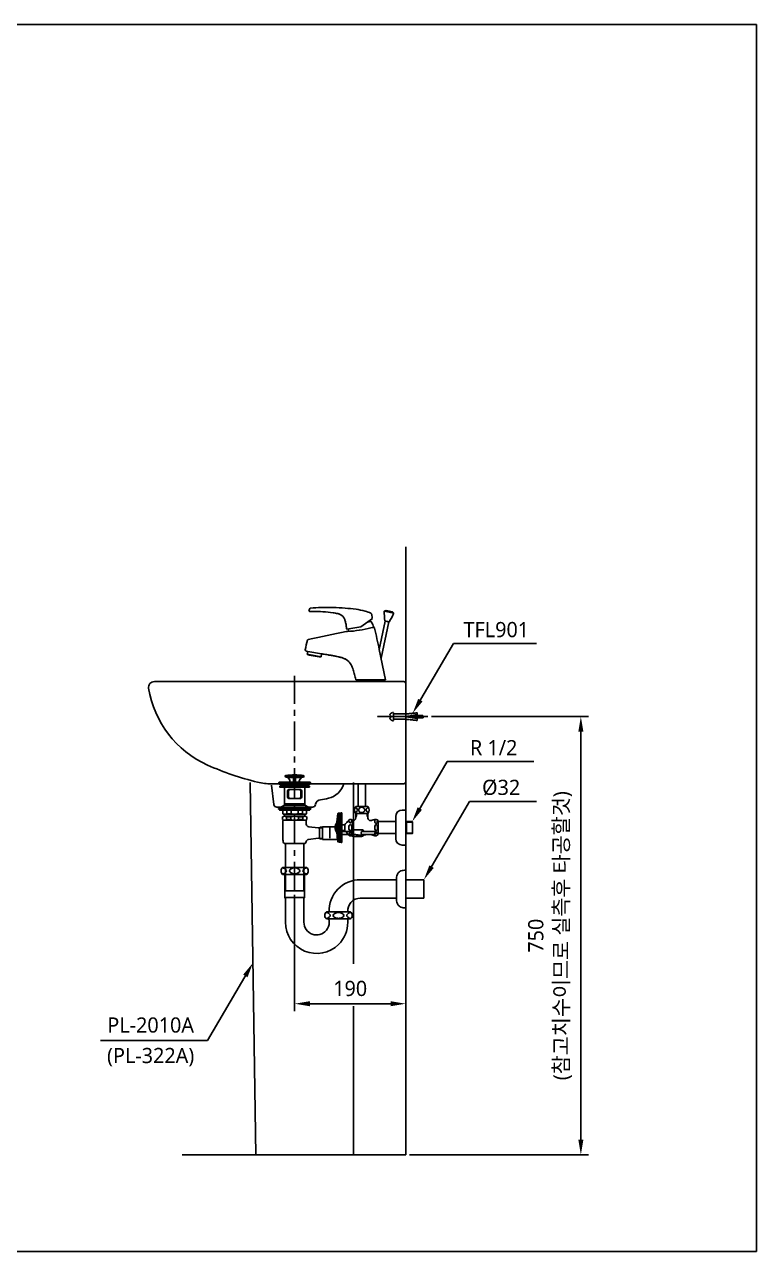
# Model space of a CAD drawing. Extents: x 7158 to 10258, y -4678 to -2578.
# Drawn here: x 9006 to 10258, y -4678 to -2578 of the extents above; entities that cross this region are included whole.
import ezdxf

# ---------------------------------------------------------------- set-up
doc = ezdxf.new("R2010")
doc.units = 0
doc.header["$LTSCALE"] = 20
doc.header["$MEASUREMENT"] = 0
for name, pattern in [('CENTER', [2, 1.25, -0.25, 0.25, -0.25]), ('CENTER2', [1.125, 0.75, -0.125, 0.125, -0.125]), ('HIDDEN2', [0.1875, 0.125, -0.0625])]:
    doc.linetypes.add(name, pattern=pattern)
doc.layers.get('0').update_dxf_attribs({"linetype": 'CONTINUOUS'})
doc.layers.get('DEFPOINTS').update_dxf_attribs({"linetype": 'CONTINUOUS'})
for name, color, linetype in [('1', 1, 'CONTINUOUS'), ('3', 3, 'CONTINUOUS'), ('4', 4, 'CONTINUOUS'), ('5', 5, 'CONTINUOUS'), ('6', 6, 'CONTINUOUS'), ('7', 7, 'CONTINUOUS'), ('CENTER', 2, 'CENTER')]:
    doc.layers.add(name, color=color, linetype=linetype)
doc.layers.add('외형선', color=4, linetype='CONTINUOUS', lineweight=30)
doc.styles.get("Standard").update_dxf_attribs({"font": 'NanumGothic.ttf'})
doc.dimstyles.get("Standard").update_dxf_attribs({"dimtxt": 2.5, "dimasz": 2, "dimexe": 2, "dimexo": 1, "dimgap": 1.5, "dimtad": 1, "dimdec": 0, "dimlfac": 10, "dimrnd": 0.5, "dimzin": 0, "dimdsep": 46, "dimtxsty": 'Standard', "dimcen": 0, "dimclrt": 2, "dimadec": 0, "dimazin": 0, "dimtfac": 1, "dimtdec": 0, "dimtmove": 0, "dimatfit": 3, "dimfxl": 1, "dimtolj": 1, "dimtzin": 0, "dimarcsym": 0})

# ---------------------------------------------------------------- blocks, each defined once
blk = doc.blocks.new('A$C0DEF28B4')
at = {"layer": '3'}
for p, q in [((12.5, 194.6), (11.3, 196.7)), ((11.4, 196.5), (27.5, 196.5)), ((27.5, 194.6), (12.5, 194.6)), ((15, 194.4), (25.7, 193.7)), ((19.2, 189.7), (16.5, 193.6)), ((27.5, 194.6), (25.7, 193.7)), ((25.7, 193.7), (25.7, 186)), ((27, 194.3), (26.5, 187.9)), ((43.6, 196.5), (27.5, 196.5)), ((27.5, 194.6), (29.2, 193.7)), ((27.5, 194.6), (42.5, 194.6)), ((28, 194.3), (28.4, 187.9)), ((40, 194.4), (29.2, 193.7)), ((29.2, 193.7), (29.2, 186)), ((35.8, 189.7), (38.5, 193.6)), ((42.5, 194.6), (43.7, 196.7)), ((0.5, 185.6), (0.5, 185)), ((0.5, 185), (2.6, 183.5)), ((0.5, 185), (27.5, 185)), ((10.2, 186), (0.9, 186)), ((2.2, 183.3), (2.2, 182)), ((2.2, 179), (2.2, 177.7)), ((8.5, 183.5), (2.4, 183.5)), ((27.5, 177.5), (2.4, 177.5)), ((27.5, 181.5), (2.7, 181.5)), ((27.5, 179.5), (2.7, 179.5)), ((8.5, 183.5), (27.5, 183.5)), ((10, 146.9), (10, 177.5)), ((27.5, 186), (10.2, 186)), ((15.1, 161), (15.1, 171)), ((16.9, 161), (16.9, 171)), ((17.1, 186), (18.6, 186.8)), ((27.5, 173.5), (17.6, 173.5)), ((26.5, 188), (27.5, 188)), ((26.8, 186), (26.5, 188)), ((28.4, 188), (27.5, 188)), ((27.5, 186), (44.8, 186)), ((54.5, 185), (27.5, 185)), ((46.5, 183.5), (27.5, 183.5)), ((27.5, 181.5), (52.3, 181.5)), ((27.5, 179.5), (52.3, 179.5)), ((27.5, 177.5), (52.6, 177.5)), ((27.5, 173.5), (37.4, 173.5)), ((28.2, 186), (28.4, 188)), ((37.9, 186), (36.4, 186.8)), ((38.1, 161), (38.1, 171)), ((39.9, 161), (39.9, 171)), ((44.8, 186), (54.1, 186)), ((45, 146.9), (45, 177.5)), ((46.5, 183.5), (52.6, 183.5)), ((54.5, 185), (52.4, 183.5)), ((52.8, 183.3), (52.8, 182)), ((52.8, 179), (52.8, 177.7)), ((54.5, 185.6), (54.5, 185)), ((10.7, 149), (10, 150.2)), ((10, 149), (27.5, 149)), ((10.7, 146.9), (10.7, 149)), ((27.5, 158.5), (17.6, 158.5)), ((27.5, 158.5), (37.4, 158.5)), ((45, 149), (27.5, 149)), ((44.3, 149), (45, 150.2)), ((44.3, 146.9), (44.3, 149)), ((10, 146.9), (0, 140.9)), ((0, 139.9), (0, 140.9)), ((0, 140.9), (27.5, 140.9)), ((10, 139.9), (0, 139.9)), ((1.8, 139.9), (1.8, 138.6)), ((2.3, 138.1), (7.3, 138.1)), ((6.8, 122.4), (6.8, 126.6)), ((7.3, 138.1), (7.3, 132)), ((7.3, 138.1), (27.5, 138.1)), ((8.3, 131.4), (7.3, 132)), ((8.3, 131.4), (9.7, 131.4)), ((9.7, 131.4), (27.5, 131.4)), ((10, 146.9), (27.5, 146.9)), ((45, 139.9), (10, 139.9)), ((10, 128), (10, 131.4)), ((10.1, 128), (27.3, 128)), ((13.5, 126.6), (13.5, 122.4)), ((13.5, 126.6), (20.9, 126.6)), ((14.1, 132), (14.1, 138.1)), ((14.1, 132), (21.5, 132)), ((20.9, 126.6), (20.9, 122.4)), ((21.5, 132), (21.5, 138.1)), ((45, 146.9), (27.5, 146.9)), ((55, 140.9), (27.5, 140.9)), ((47.7, 138.1), (27.5, 138.1)), ((45.3, 131.4), (27.5, 131.4)), ((44.9, 128), (27.7, 128)), ((33.5, 132), (33.5, 138.1)), ((40.9, 132), (33.5, 132)), ((41.5, 126.6), (34.1, 126.6)), ((34.1, 126.6), (34.1, 122.4)), ((40.9, 132), (40.9, 138.1)), ((41.5, 126.6), (41.5, 122.4)), ((45, 146.9), (55, 140.9)), ((45, 139.9), (55, 139.9)), ((45, 128), (45, 131.4)), ((46.7, 131.4), (45.3, 131.4)), ((46.7, 131.4), (47.7, 132)), ((52.7, 138.1), (47.7, 138.1)), ((47.7, 138.1), (47.7, 132)), ((48.2, 122.4), (48.2, 126.6)), ((53.2, 139.9), (53.2, 138.6)), ((55, 139.9), (55, 140.9)), ((7.5, 87.4), (7.5, 120)), ((27.5, 121), (8.5, 121)), ((13.5, 122.4), (20.9, 122.4)), ((44.9, 121), (27.5, 121)), ((41.5, 122.4), (34.1, 122.4)), ((44.3, 121), (44.9, 121)), ((44.9, 121), (45.3, 121)), ((46.5, 121), (45, 121)), ((47.5, 114.6), (47.5, 120)), ((52, 109.7), (68, 107.9)), ((70, 108.2), (75.1, 108.2)), ((70.2, 89.8), (70.2, 108.3)), ((71.5, 109), (71.5, 108.2)), ((75.2, 109), (71.5, 109)), ((75.1, 108.2), (75.1, 109.2)), ((75.1, 88.8), (75.1, 108.2)), ((75.9, 110), (101.1, 110)), ((87.5, 90.5), (87.5, 107.9)), ((102.6, 108.5), (102.6, 102.7)), ((51.4, 88.3), (68, 90.1)), ((70.2, 89.8), (75.1, 89.8)), ((71.5, 89), (71.5, 89.8)), ((75.2, 89), (71.5, 89)), ((101.1, 88), (75.9, 88)), ((102.6, 102.7), (102.6, 89.5)), ((9.5, 81), (27.5, 81)), ((11.6, 81), (11.6, 0)), ((45.5, 81), (27.5, 81)), ((43.4, 0), (43.4, 81)), ((11.6, 0), (43.4, 0))]:
    blk.add_line(p, q, dxfattribs=at)
for centre, radius, start, end in [((12.3, 196.5), 1.1, 97.3204, 169.4262), ((27.5, 78.6), 120, 90, 97.3204), ((14.9, 192.4), 2, 35.2023, 86.2618), ((17.6, 188.6), 2, 300, 35.2023), ((27.5, 78.6), 120, 82.6796, 90), ((37.4, 188.6), 2, 144.7977, 240), ((40.1, 192.4), 2, 93.7382, 144.7977), ((42.6, 196.5), 1.1, 10.5738, 82.6796), ((0.9, 185.6), 0.4, 90, 180), ((2.4, 183.3), 0.2, 90, 180), ((2.7, 182), 0.5, 180, 270), ((2.7, 179), 0.5, 90, 180), ((2.4, 177.7), 0.2, 180, 270), ((6, 180.5), 1, 270, 90), ((17.6, 171), 2.5, 90, 180), ((19.4, 171), 2.5, 90, 180), ((35.6, 171), 2.5, 0, 90), ((37.4, 171), 2.5, 0, 90), ((49, 180.5), 1, 90, 270), ((52.3, 182), 0.5, 270, 0), ((52.3, 179), 0.5, 0, 90), ((52.6, 183.3), 0.2, 0, 90), ((52.6, 177.7), 0.2, 270, 0), ((54.1, 185.6), 0.4, 0, 90), ((17.6, 161), 2.5, 180, 270), ((19.4, 161), 2.5, 180, 270), ((35.6, 161), 2.5, 270, 0), ((37.4, 161), 2.5, 270, 0), ((2.3, 138.6), 0.5, 180, 270), ((10.1, 123.3), 4.7, 43.9409, 136.0591), ((10.7, 141.6), 10.2, 250.5679, 289.4321), ((27, 114.4), 13.6, 89.0643, 116.6472), ((27.3, 160.9), 29.5, 258.5956, 270.3737), ((27.7, 160.9), 29.5, 269.6263, 281.4044), ((28, 114.4), 13.6, 63.3528, 90.9357), ((44.3, 141.6), 10.2, 250.5679, 289.4321), ((44.9, 123.3), 4.7, 43.9409, 136.0591), ((52.7, 138.6), 0.5, 270, 0), ((10.1, 125.7), 4.7, 223.9409, 316.0591), ((8.5, 120), 1, 90, 180), ((27, 134.6), 13.6, 243.3528, 270.9357), ((28, 134.6), 13.6, 269.0643, 296.6472), ((44.9, 125.7), 4.7, 223.9409, 316.0591), ((46.5, 120), 1, 0, 90), ((52.5, 114.6), 5, 180, 263.8845), ((68.4, 112.9), 5, 265.3322, 308.1927), ((75.9, 109.2), 0.8, 90, 180), ((101.1, 108.5), 1.5, 0, 90), ((20.5, 87.9), 13, 182.42, 212.3), ((34.5, 87.9), 13, 327.7, 345.0405), ((51.9, 83.3), 5, 96.1155, 165.0405), ((68.4, 85.1), 5, 51.8073, 94.6678), ((75.9, 88.8), 0.8, 180, 270), ((101.1, 89.5), 1.5, 270, 0)]:
    blk.add_arc(centre, radius, start, end, dxfattribs=at)
at = {"layer": '7', "extrusion": (0, 1, 0)}
blk.add_line((7, 143.4, -9.3), (48, 143.4, -9.3), dxfattribs=at)
blk.add_line((7, 143.4, -9.3), (48, 143.4, -9.3), dxfattribs=at)
blk = doc.blocks.new('A$C510B3A89')
at = {"layer": '1', "color": 7}
blk.add_line((87.4, 0), (136.2, 0), dxfattribs=at)
at = {"layer": '7'}
for p, q in [((114.8, 107.8), (94.8, 93.8)), ((114, 113), (114.3, 111)), ((138.2, 121.6), (135.2, 120.7)), ((151.3, 117.3), (135.2, 120.7)), ((138.2, 121.6), (138.2, 121.6)), ((148.9, 119.3), (149, 119.3)), ((149, 119.3), (151.3, 117.3)), ((94.8, 93.8), (71.3, 89.6)), ((112.1, 102.8), (106.2, 101.8)), ((112.4, 91.7), (117.7, 92.7)), ((136.9, 103.5), (126.6, 54.8)), ((142.8, 102.2), (129.6, 40.1)), ((143.4, 102.4), (136.3, 103.9)), ((136.7, 103.5), (137.9, 103.3)), ((141.8, 102.4), (137.9, 103.3)), ((141.8, 102.4), (142.9, 102.2)), ((4.4, 51.6), (3.5, 46.7)), ((4.4, 45.9), (3.5, 46.7)), ((27.1, 42.5), (3.5, 46.7)), ((28, 47.4), (4.4, 51.6)), ((4.4, 45.9), (6.1, 45.6)), ((24.3, 42.4), (6.1, 45.6)), ((23.9, 42.3), (6.5, 45.4)), ((24.3, 42.4), (26.1, 42.1)), ((26.1, 42.1), (27.1, 42.5)), ((28, 47.4), (27.1, 42.5)), ((28.5, 47.3), (28, 47.4)), ((126.6, 54.8), (137.2, 3)), ((86.4, 3), (86.3, 3.5)), ((87.4, 3), (87.4, 0)), ((136.2, 3), (136.2, 0))]:
    blk.add_line(p, q, dxfattribs=at)
at = {"layer": '7', "color": 7}
for p, q in [((86.4, 3), (115.5, 3)), ((115.5, 3), (137.2, 3))]:
    blk.add_line(p, q, dxfattribs=at)
at = {"layer": '7'}
for centre, radius, start, end in [((7.8, 121.4), 1.5, 154.2972, 270.8052), ((9.3, 124.4), 1.5, 93.6966, 151.3141), ((111.8, 115.8), 1.5, 12.9441, 66.1922), ((205.1, 117.1), 70, 177.0153, 190.8327), ((133.2, 71.8), 50, 71.7204, 84.2796), ((86, 142.4), 70, 325.1673, 338.9847), ((108.9, 87.5), 35, 175.6305, 182.5585), ((112.2, 102.3), 0.5, 34.0977, 100), ((83.6, 83), 35, 15.8809, 34.0977), ((116.7, 91), 2, 12.5419, 57.7542), ((136.8, 104), 0.5, 190.8327, 258), ((143, 102.7), 0.5, 258, 325.1673), ((5.5, 70.1), 2, 103.7822, 164.229), ((2, 54), 2, 167.6446, 258.9831), ((6.6, 45.9), 0.5, 206.8699, 260), ((24, 42.8), 0.5, 260, 313.1301)]:
    blk.add_arc(centre, radius, start, end, dxfattribs=at)
for points in [[(112.4, 117.2), (102.3, 120.6), (86.8, 123.7), (68, 125.7), (47.4, 126.7), (26.8, 126.7), (9.2, 125.9)], [(8, 125.2), (6.4, 122.1)], [(7.8, 119.9), (12.9, 120), (30.3, 119.5), (47.5, 117.8), (55.5, 116.4)], [(55.5, 116.4), (57.6, 115.9), (59.6, 115), (61.5, 113.9), (63.2, 112.5), (64.7, 110.9), (66, 109.2), (67, 107.2), (67.8, 105.2)], [(67.8, 105.2), (68.6, 102.3), (70, 96.1), (71.2, 89.8), (71.3, 89.6)], [(114, 113), (113.6, 114.6), (113.3, 116.2)], [(114.8, 108.1), (114.6, 108.8), (114.5, 109.6), (114.4, 110.2), (114.4, 110.6), (114.3, 110.9), (114.3, 111)], [(5, 72.1), (69.9, 85.6)], [(69.9, 85.6), (70.2, 85.6), (70.9, 85.7), (72.3, 85.8), (112.4, 91.7)], [(3.9, 51.6), (4.1, 51.6), (4.4, 51.6)], [(38.9, 45.7), (30.1, 47.1), (28.5, 47.3)], [(56, 42.6), (52.3, 43.4), (48.2, 44.2), (43.7, 44.9), (38.9, 45.7)], [(38.9, 45.7), (45, 44.7), (51, 43.6), (56, 42.6)], [(72.5, 36), (71, 37.1), (68.6, 38.5), (66.1, 39.6), (63.5, 40.5), (61, 41.3), (58.5, 42), (56, 42.6)], [(56, 42.6), (61.1, 41.3), (65.9, 39.7), (70, 37.7), (72.5, 36)], [(73.1, 35.4), (72.5, 36)], [(72.5, 36), (73.1, 35.4)], [(73.1, 35.4), (76.1, 32.2), (78.5, 28.4), (80.4, 24.4), (81.9, 20.3), (83.2, 16.1), (84.4, 11.9), (85.4, 7.7), (86.3, 3.5)]]:
    blk.add_spline(points, degree=3, dxfattribs=at)
for points in [[(114.8, 107.8), (114.8, 107.9), (114.8, 108), (114.8, 108.1)], [(118.6, 91.4), (121.3, 79.2), (123.9, 67), (126.6, 54.8)], [(0, 54.5), (1.2, 59.9), (2.4, 65.3), (3.6, 70.7)]]:
    blk.add_open_spline(points, degree=3, dxfattribs=at)
blk.add_open_spline([(1.6, 52.1), (1.9, 52), (2.7, 51.8), (3.5, 51.7), (3.9, 51.6)], degree=3, knots=[0.173317, 0.173317, 0.173317, 0.173317, 1.25795, 2.514058, 2.514058, 2.514058, 2.514058], dxfattribs=at)
blk = doc.blocks.new('A$C31B03B57')
at = {"color": 7, "linetype": 'CENTER2', "ltscale": 0.05}
blk.add_line((86.6, 7.1), (0, 7.1), dxfattribs=at)
at = {"color": 7, "linetype": 'HIDDEN2', "ltscale": 0.05}
blk.add_lwpolyline([(27.9, 0), (27.9, 14.2, 0.316317), (21.2, 9.5), (23, 9.5), (23, 4.7), (21.2, 4.7, 0.316317)], format="xyb", close=True, dxfattribs=at)
for points in [[(27.9, 2.6), (43.7, 2.6), (48.8, 2.6), (68.4, 0.5), (68.1, 4), (48.8, 7.1), (68.1, 10.5), (68.7, 13.6), (48.8, 11.6), (43.7, 11.6), (27.9, 11.6)], [(59.9, 5.3), (78.4, 5.3), (78.3, 8.9), (59, 8.9)]]:
    blk.add_lwpolyline(points, dxfattribs=at)
at = {"layer": '1', "color": 3}
for p, q in [((130.6, 132.1), (70.9, 30.1)), ((272.5, 132.1), (130.6, 132.1))]:
    blk.add_line(p, q, dxfattribs=at)
blk.add_solid([(77.6, 33.1), (70.1, 37.4), (60.7, 12.8)], dxfattribs=at)
at = {"layer": '1', "color": 2, "insert": (203.8, 155.9), "char_height": 26, "attachment_point": 5}
blk.add_mtext('TFL901', dxfattribs=at)
blk = doc.blocks.new('A$C60C84702')
at = {"layer": '4'}
for p, q in [((6.7, 147.4), (2.4, 147.4)), ((6.7, 147.4), (2.4, 147.4)), ((22.9, 147.4), (6.7, 147.4)), ((22.9, 147.4), (6.7, 147.4)), ((22.9, 147.4), (39.2, 147.4)), ((22.9, 147.4), (39.2, 147.4)), ((39.2, 147.4), (43.5, 147.4)), ((39.2, 147.4), (43.5, 147.4)), ((2.8, 135.4), (2.4, 135.4)), ((2.8, 135.4), (22.9, 135.4)), ((6.1, 135.4), (6.1, 95.6)), ((43.1, 135.4), (22.9, 135.4)), ((39.7, 135.4), (39.7, 95.6)), ((43.1, 135.4), (43.5, 135.4)), ((6.1, 95.6), (22.9, 95.6)), ((7.1, 53.4), (7.1, 93.9)), ((39.7, 95.6), (22.9, 95.6)), ((38.8, 70.8), (38.8, 93.9)), ((38.8, 70.8), (38.8, 53.4)), ((81.6, 71.1), (77.3, 71.1)), ((97.9, 71.1), (81.6, 71.1)), ((97.9, 71.1), (97.9, 71.1)), ((98, 71.1), (97.9, 71.1)), ((98, 71.1), (114.3, 71.1)), ((114.3, 71.1), (118.6, 71.1)), ((77.7, 59.1), (97.9, 59.1)), ((81.1, 59.1), (81.1, 58.4)), ((82.1, 53.4), (82.1, 56.8)), ((118.2, 59.1), (98, 59.1)), ((113.8, 53.4), (113.8, 59.1))]:
    blk.add_line(p, q, dxfattribs=at)
for points in [[(8.7, 141.4, 0.155217), (8.1, 143.2, 0.106747), (6.1, 145.1, 0.073043), (3.3, 146.2, 0.028511), (1.6, 146.6, 0.059523)], [(1.6, 136.2, 0.028511), (3.3, 136.5, 0.073043), (6.1, 137.6, 0.106747), (8.1, 139.5, 0.155217), (8.7, 141.4, 0.155217)], [(14.7, 143.1, 0.32729), (14.7, 139.6, 0.106373), (16.7, 137.8, 0.071219), (19.4, 136.8, 0.057537), (22.9, 136.4, 0.057537)], [(22.9, 146.4, 0.057537), (19.4, 146, 0.071219), (16.7, 144.9, 0.106373), (14.7, 143.1, 0.159483)], [(22.9, 146.4, 0.057537), (19.4, 146, 0.071219), (16.7, 144.9, 0.106373), (14.7, 143.1, 0.159483)], [(22.9, 146.4, -0.057537), (26.5, 146, -0.071219), (29.2, 144.9, -0.106373), (31.2, 143.1, -0.159483)], [(22.9, 146.4, -0.057537), (26.5, 146, -0.071219), (29.2, 144.9, -0.106373), (31.2, 143.1, -0.159483)], [(31.2, 143.1, -0.32729), (31.2, 139.6, -0.106373), (29.2, 137.8, -0.071219), (26.5, 136.8, -0.057537), (22.9, 136.4, -0.057537)], [(37.1, 141.4, -0.155217), (37.7, 143.2, -0.106747), (39.8, 145.1, -0.073043), (42.5, 146.2, -0.028511), (44.3, 146.6, -0.059523)], [(44.3, 136.2, -0.028511), (42.5, 136.5, -0.073043), (39.8, 137.6, -0.106747), (37.7, 139.5, -0.155217), (37.1, 141.4, -0.155217)], [(83.7, 65.1, 0.155217), (83.1, 66.9, 0.106747), (81, 68.8, 0.073043), (78.2, 69.9, 0.028511), (76.5, 70.3, 0.059523)], [(76.5, 59.9, 0.028511), (78.2, 60.2, 0.073043), (81, 61.3, 0.106747), (83.1, 63.2, 0.155217), (83.7, 65.1, 0.155217)], [(89.6, 66.8, 0.32729), (89.6, 63.3, 0.106373), (91.6, 61.5, 0.071219), (94.3, 60.5, 0.057537), (97.9, 60.1, 0.057537)], [(97.9, 70.1, 0.05879), (94.3, 69.7, 0.071219), (91.6, 68.6, 0.106373), (89.6, 66.8, 0.159483)], [(97.9, 70.1, -0.05879), (101.6, 69.7, -0.071219), (104.3, 68.6, -0.106373), (106.3, 66.8, -0.159483)], [(106.3, 66.8, -0.32729), (106.3, 63.3, -0.106373), (104.3, 61.5, -0.071219), (101.6, 60.5, -0.057537), (98, 60.1, -0.057537)], [(112.2, 65.1, -0.155217), (112.8, 66.9, -0.106747), (114.9, 68.8, -0.073043), (117.6, 69.9, -0.028511), (119.4, 70.3, -0.059523)], [(119.4, 59.9, -0.028511), (117.6, 60.2, -0.073043), (114.9, 61.3, -0.106747), (112.8, 63.2, -0.155217), (112.2, 65.1, -0.155217)]]:
    blk.add_lwpolyline(points, format="xyb", dxfattribs=at)
for centre, radius, start, end in [((7.7, 141.4), 8, 131.4096, 228.5904), ((38.2, 141.4), 8, 311.4096, 48.5904), ((135.2, 72.9), 53.4, 90, 181.9326), ((7.1, 95.6), 1, 180, 238.7026), ((6.1, 93.9), 0.925, 0, 58.7026), ((39.7, 93.9), 0.925, 121.2974, 180), ((38.7, 95.6), 1, 301.2974, 0), ((135.2, 72.9), 21.6, 90, 184.7747), ((82.6, 65.1), 8, 131.4096, 228.5904), ((113.3, 65.1), 8, 311.4096, 48.5904), ((60.4, 53.4), 53.4, 180, 314.9403), ((60.4, 53.4), 21.6, 180, 320.796), ((60.4, 53.4), 21.6, 320.796, 0), ((65.1, 47.8), 19.2, 28.0637, 33.4561), ((60.4, 53.4), 53.4, 314.9403, 0)]:
    blk.add_arc(centre, radius, start, end, dxfattribs=at)
blk = doc.blocks.new('A$C7012546D')
at = {"layer": '4'}
for p, q in [((16, 65), (16, 0)), ((0, 49.9), (0, 32.5)), ((47.1, 48.4), (16, 48.4)), ((47.1, 16.6), (47.1, 48.4)), ((0, 15.1), (0, 32.5)), ((47.1, 16.6), (16, 16.6))]:
    blk.add_line(p, q, dxfattribs=at)
for centre, radius, start, end in [((11.3, 54.1), 10, 111.1927, 142.8035), ((17.5, 35), 30, 92.866, 109.0071), ((20, 49), 20, 146.2077, 177.4359), ((20, 16), 20, 182.5641, 213.7923), ((11.3, 10.9), 10, 217.1965, 248.8073), ((17.5, 30), 30, 250.9929, 267.134)]:
    blk.add_arc(centre, radius, start, end, dxfattribs=at)
blk = doc.blocks.new('*D56')
at = {"layer": '1', "color": 3, "lineweight": -2, "transparency": 16777216}
for p, q in [((9702.7, -3762.5), (9971, -3762.5)), ((9958, -3788.5), (9958, -4486.5)), ((9664.9, -4512.5), (9971, -4512.5))]:
    blk.add_line(p, q, dxfattribs=at)
at = {"layer": '1', "color": 3, "transparency": 16777216}
for points in [[(9953.7, -3788.5), (9962.4, -3788.5), (9958, -3762.5)], [(9953.7, -4486.5), (9962.4, -4486.5), (9958, -4512.5)]]:
    blk.add_solid(points, dxfattribs=at)
at = {"layer": 'DEFPOINTS', "color": 0, "transparency": 16777216}
for p in [(9696.2, -3762.5), (9658.4, -4512.5), (9958, -4512.5)]:
    blk.add_point(p, dxfattribs=at)
at = {"layer": '1', "color": 2, "transparency": 16777216, "insert": (9905.4, -4137.5), "char_height": 26, "attachment_point": 5, "rotation": 90}
blk.add_mtext('\\A1;750\\P(참고치수이므로 실측후 타공할것)', dxfattribs=at)
blk = doc.blocks.new('*D57')
at = {"layer": '1', "color": 3, "lineweight": -2, "transparency": 16777216}
for p, q in [((9658.4, -3983.7), (9658.4, -4266.9)), ((9468.4, -4067.4), (9468.4, -4266.9)), ((9494.4, -4253.9), (9632.4, -4253.9))]:
    blk.add_line(p, q, dxfattribs=at)
at = {"layer": '1', "color": 3, "transparency": 16777216}
for points in [[(9494.4, -4249.6), (9494.4, -4258.2), (9468.4, -4253.9)], [(9632.4, -4249.6), (9632.4, -4258.2), (9658.4, -4253.9)]]:
    blk.add_solid(points, dxfattribs=at)
at = {"layer": 'DEFPOINTS', "color": 0, "transparency": 16777216}
for p in [(9658.4, -3977.2), (9468.4, -4060.9, 9.3), (9658.4, -4253.9)]:
    blk.add_point(p, dxfattribs=at)
at = {"layer": '1', "color": 2, "transparency": 16777216, "insert": (9563.4, -4227.9), "char_height": 26, "attachment_point": 5}
blk.add_mtext('\\A1;190', dxfattribs=at)

msp = doc.modelspace()

# ---------------------------------------------------------------- linework, layer by layer
for p, q in [((9228.4, -3702.5), (9655.4, -3702.5)), ((9658.4, -3705.5), (9658.4, -3874.5)), ((9428.7, -3877.5), (9655.4, -3877.5)), ((9504.1, -3912.7), (9504, -3913.1))]:
    msp.add_line(p, q)
at = {"color": 3}
for p, q in [((9729.6, -3839.4), (9679.5, -3925)), ((9877.6, -3839.4), (9729.6, -3839.4)), ((9767.8, -3907.9), (9699.6, -4024.4)), ((9881.9, -3907.9), (9767.8, -3907.9))]:
    msp.add_line(p, q, dxfattribs=at)
at = {"color": 7}
msp.add_line((9499, -3917.5), (9468.4, -3917.5), dxfattribs=at)
msp.add_lwpolyline([(9429, -3879.9), (9432.8, -3913.1, 0.380968), (9437.8, -3917.5), (9468.4, -3917.5)], format="xyb", dxfattribs=at)
for centre, radius, start, end in [((9655.4, -3705.5), 3, 0, 90), ((9523.3, -3388.9), 500, 245.9363, 256.3114), ((9428.7, -3777.5), 100, 256.3114, 270), ((9655.4, -3874.5), 3, 270, 0)]:
    msp.add_arc(centre, radius, start, end)
for centre, radius, start, end in [((9518.6, -3868), 35.1, 282.3932, 344.214), ((9513.9, -3914.6), 10, 98.0642, 168.6153), ((9486.8, -3723.1), 183.5, 278.0642, 282.3932), ((9499, -3912.5), 5.01, 270, 353.4209)]:
    msp.add_arc(centre, radius, start, end, dxfattribs=at)
at = {"layer": '1'}
for p, q in [((9658.4, -4512.5), (9658.4, -3471.9)), ((9276, -4512.5), (9658.4, -4512.5))]:
    msp.add_line(p, q, dxfattribs=at)
at = {"layer": '1', "color": 3}
for p, q in [((9319.3, -4317), (9387.1, -4201.2)), ((9136.5, -4317), (9319.3, -4317))]:
    msp.add_line(p, q, dxfattribs=at)
for points in [[(9686.3, -3922), (9678.8, -3917.6), (9669.4, -3942.3)], [(9706.4, -4021.4), (9698.9, -4017.1), (9689.5, -4041.7)], [(9380.3, -4204.2), (9387.8, -4208.6), (9397.2, -4183.9)]]:
    msp.add_solid(points, dxfattribs=at)
at = {"layer": '3'}
for p, q in [((9562.8, -3959.2, 9.3), (9543.3, -3959.2, 9.3)), ((9544.1, -3964.2, 9.3), (9568.7, -3964.2, 9.3)), ((9568.7, -3959.2, 9.3), (9562.8, -3959.2, 9.3)), ((9579.7, -3956, 9.3), (9568.7, -3956, 9.3)), ((9568.7, -3967.5, 9.3), (9580, -3967.5, 9.3)), ((9583, -3956, 9.3), (9579.7, -3956, 9.3)), ((9580, -3967.5, 9.3), (9583, -3967.5, 9.3)), ((9606.4, -3959.2, 9.3), (9583, -3959.2, 9.3)), ((9583, -3964.2, 9.3), (9606.4, -3964.2, 9.3)), ((9606.9, -3959.7, 9.3), (9606.4, -3959.2, 9.3)), ((9606.4, -3964.2, 9.3), (9606.4, -3959.2, 9.3)), ((9606.4, -3964.2, 9.3), (9606.9, -3963.7, 9.3)), ((9606.9, -3963.7, 9.3), (9606.9, -3959.7, 9.3))]:
    msp.add_line(p, q, dxfattribs=at)
at = {"layer": '3', "elevation": 9.3}
for points in [[(9567.3, -3959.2, -0.044238), (9567.6, -3959, -0.189273), (9568, -3958.8, -0.189273), (9568.5, -3959, -0.101059), (9569, -3959.7, -0.059302), (9569.2, -3960.5, -0.045722), (9569.3, -3961.7, -0.045722)], [(9569.3, -3961.7, -0.045722), (9569.2, -3962.9, -0.059302), (9569, -3963.8, -0.101059), (9568.5, -3964.5, -0.189273), (9568, -3964.7, -0.189273), (9567.6, -3964.5, -0.044238), (9567.3, -3964.2, -0.059302)], [(9584.4, -3959.2, 0.044238), (9584.1, -3959, 0.189273), (9583.7, -3958.8, 0.189273), (9583.2, -3959, 0.101059), (9582.7, -3959.7, 0.059302), (9582.5, -3960.5, 0.045722), (9582.4, -3961.7, 0.045722)], [(9582.4, -3961.7, 0.045722), (9582.5, -3962.9, 0.059302), (9582.7, -3963.8, 0.101059), (9583.2, -3964.5, 0.189273), (9583.7, -3964.7, 0.189273), (9584.1, -3964.5, 0.044238), (9584.4, -3964.2, 0.059302)]]:
    msp.add_lwpolyline(points, format="xyb", dxfattribs=at)
at = {"layer": '3'}
for centre, start, end in [((9568.7, -3961, 9.3), 90.0092, 159.5218), ((9568.7, -3962.5, 9.3), 200.4965, 270.0092), ((9583, -3961, 9.3), 20.4965, 90.0092), ((9583, -3962.5, 9.3), 270.0092, 339.5218)]:
    msp.add_arc(centre, 5, start, end, dxfattribs=at)
at = {"layer": '4'}
for p, q in [((9642.4, -4041.7), (9580.6, -4041.7)), ((9642.4, -4073.4), (9580.6, -4073.4))]:
    msp.add_line(p, q, dxfattribs=at)
at = {"layer": '5'}
msp.add_lwpolyline([(7158.4, -2577.9), (10258.4, -2577.9), (10258.4, -4677.9), (7158.4, -4677.9)], close=True, dxfattribs=at)
at = {"layer": '6'}
for p, q in [((9576.9, -3877.5), (9576.9, -3916.5)), ((9589.6, -3877.5), (9589.6, -3916.5)), ((9589.6, -3916.5), (9572.8, -3916.5)), ((9593.8, -3916.5), (9589.6, -3916.5)), ((9658.4, -3922.5), (9652.4, -3922.5)), ((9658.4, -3982.5), (9658.4, -3922.5)), ((9542.4, -3928.5), (9542.4, -3952.5)), ((9543, -3928), (9543.8, -3928)), ((9543.8, -3928), (9544.3, -3927.5)), ((9543.8, -3928), (9543.8, -3952.5)), ((9544.3, -3927.5), (9544.3, -3952.5)), ((9544.3, -3927.5), (9547.5, -3927.5)), ((9544.3, -3927.9), (9547.8, -3927.9)), ((9544.3, -3928.9), (9547.8, -3928.9)), ((9544.3, -3929.9), (9547.8, -3929.9)), ((9544.3, -3930.9), (9547.8, -3930.9)), ((9544.3, -3931.9), (9547.8, -3931.9)), ((9544.3, -3932.9), (9547.8, -3932.9)), ((9544.3, -3933.9), (9547.8, -3933.9)), ((9544.3, -3934.9), (9547.8, -3934.9)), ((9544.3, -3935.9), (9547.8, -3935.9)), ((9544.3, -3936.9), (9547.8, -3936.9)), ((9544.3, -3937.9), (9547.8, -3937.9)), ((9544.3, -3938.9), (9547.8, -3938.9)), ((9544.3, -3939.9), (9547.8, -3939.9)), ((9544.3, -3940.9), (9547.8, -3940.9)), ((9544.3, -3941.9), (9547.8, -3941.9)), ((9544.3, -3942.9), (9547.8, -3942.9)), ((9544.3, -3943.9), (9547.8, -3943.9)), ((9544.3, -3944.9), (9547.8, -3944.9)), ((9544.3, -3945.9), (9547.8, -3945.9)), ((9544.3, -3946.9), (9547.8, -3946.9)), ((9544.3, -3947.9), (9547.8, -3947.9)), ((9547.8, -3927.2), (9547.8, -3927)), ((9547.8, -3927), (9549.3, -3927)), ((9547.8, -3927.2), (9547.8, -3952.5)), ((9549.3, -3928), (9549.3, -3927)), ((9549.3, -3952.5), (9549.3, -3928)), ((9554.4, -3947.8), (9549.3, -3947.8)), ((9554.4, -3946.8), (9554.4, -3947.8)), ((9554.4, -3947.8), (9554.4, -3957.3)), ((9559.2, -3941.2), (9558.7, -3942.2)), ((9567.4, -3940.5), (9567.4, -3939.8)), ((9567.4, -3964.5), (9567.4, -3940.5)), ((9568.3, -3940.5), (9567.4, -3940.5)), ((9568.3, -3941.3), (9567.4, -3941.3)), ((9568.3, -3941.3), (9569.6, -3940.3)), ((9568.3, -3941.3), (9568.3, -3940.5)), ((9593.8, -3928.5), (9572.8, -3928.5)), ((9572.8, -3936), (9572.8, -3928.5)), ((9574, -3932.5), (9572.8, -3934.7)), ((9574, -3932.5), (9572.8, -3932.5)), ((9574, -3932.5), (9574, -3928.5)), ((9592.5, -3932.5), (9592.5, -3928.5)), ((9592.5, -3932.5), (9593.8, -3934.7)), ((9593.8, -3932.5), (9592.5, -3932.5)), ((9593.8, -3936.4), (9593.8, -3928.5)), ((9611.3, -3943.3), (9611.3, -3940.5)), ((9641.4, -3942.3), (9611.3, -3942.3)), ((9611.3, -3943.3), (9611.3, -3961.8)), ((9641.4, -3933.5), (9641.4, -3971.5)), ((9669.4, -3942.3), (9658.4, -3942.3)), ((9658.4, -3942.9), (9658.4, -3962.2)), ((9659.9, -3943.3), (9658.9, -3942.3)), ((9659.9, -3962.8), (9659.9, -3942.3)), ((9659.9, -3943.3), (9670.4, -3943.3)), ((9670.4, -3943.3), (9669.4, -3942.3)), ((9670.3, -3961.8), (9670.3, -3943.3)), ((9542.4, -3976.5), (9542.4, -3952.5)), ((9543.8, -3977), (9543.8, -3952.5)), ((9544.3, -3948.9), (9547.8, -3948.9)), ((9544.3, -3949.9), (9547.8, -3949.9)), ((9544.3, -3950.9), (9547.8, -3950.9)), ((9544.3, -3951.9), (9547.8, -3951.9)), ((9544.3, -3977.5), (9544.3, -3952.5)), ((9544.3, -3953.1), (9547.8, -3953.1)), ((9544.3, -3954.1), (9547.8, -3954.1)), ((9544.3, -3955.1), (9547.8, -3955.1)), ((9544.3, -3956.1), (9547.8, -3956.1)), ((9544.3, -3957.1), (9547.8, -3957.1)), ((9544.3, -3958.1), (9547.8, -3958.1)), ((9544.3, -3959.1), (9547.8, -3959.1)), ((9544.3, -3960.1), (9547.8, -3960.1)), ((9544.3, -3961.1), (9547.8, -3961.1)), ((9544.3, -3962.1), (9547.8, -3962.1)), ((9544.3, -3963.1), (9547.8, -3963.1)), ((9544.3, -3964.1), (9547.8, -3964.1)), ((9544.3, -3965.1), (9547.8, -3965.1)), ((9544.3, -3966.1), (9547.8, -3966.1)), ((9544.3, -3967.1), (9547.8, -3967.1)), ((9544.3, -3968.1), (9547.8, -3968.1)), ((9547.8, -3977.8), (9547.8, -3952.5)), ((9549.3, -3978), (9549.3, -3952.5)), ((9554.4, -3957.3), (9549.3, -3957.3)), ((9554.4, -3958.3), (9554.4, -3957.3)), ((9559.2, -3963.8), (9558.7, -3962.9)), ((9568.3, -3963.8), (9567.4, -3963.8)), ((9571, -3964.5), (9567.4, -3964.5)), ((9567.4, -3965.2), (9567.4, -3964.5)), ((9568.3, -3963.8), (9569.6, -3964.5)), ((9568.3, -3964.5), (9568.3, -3963.8)), ((9611.3, -3964.5), (9611.3, -3961.8)), ((9641.4, -3962.8), (9611.3, -3962.8)), ((9611.3, -3962.8), (9611.3, -3962.9)), ((9611.3, -3964.5), (9611.3, -3962.9)), ((9669.4, -3962.8), (9658.4, -3962.8)), ((9658.9, -3962.8), (9659.9, -3961.8)), ((9659.9, -3961.8), (9670.4, -3961.8)), ((9669.4, -3962.8), (9670.4, -3961.8)), ((9543, -3977), (9543.8, -3977)), ((9543.8, -3977), (9544.3, -3977.5)), ((9544.3, -3969.1), (9547.8, -3969.1)), ((9544.3, -3970.1), (9547.8, -3970.1)), ((9544.3, -3971.1), (9547.8, -3971.1)), ((9544.3, -3972.1), (9547.8, -3972.1)), ((9544.3, -3973.1), (9547.8, -3973.1)), ((9544.3, -3974.1), (9547.8, -3974.1)), ((9544.3, -3975.1), (9547.8, -3975.1)), ((9544.3, -3976.1), (9547.8, -3976.1)), ((9544.3, -3977.1), (9547.8, -3977.1)), ((9544.3, -3977.5), (9547.5, -3977.5)), ((9547.8, -3978), (9547.8, -3977.8)), ((9547.8, -3978), (9549.3, -3978)), ((9652.4, -3982.5), (9658.4, -3982.5))]:
    msp.add_line(p, q, dxfattribs=at)
for centre, radius, start, end in [((9580.8, -3922.5), 10, 143.1301, 216.8699), ((9585.8, -3922.5), 10, 323.1301, 36.8699), ((9652.4, -3933.5), 11, 90, 180), ((9551.5, -3952.6), 14, 141.7859, 179.7527), ((9685.3, -3952.5), 145, 178.0569, 189.4934), ((9685.3, -3952.5), 145, 170.5066, 178.0569), ((9543, -3928.7), 0.7, 90, 170.5066), ((9547.5, -3927.2), 0.3, 270, 0), ((9546.6, -3935.2), 14, 303.8098, 330), ((9563.9, -3943.9), 5.36, 49.5694, 150), ((9568.3, -3936), 4.5, 270, 0), ((9597.8, -3936.4), 4, 180, 277.7117), ((9595, -3915.8), 24.8, 277.7117, 290.9661), ((9606.4, -3945.5), 7, 45.4871, 110.9661), ((9551.5, -3952.4), 14, 180.2473, 218.2141), ((9546.6, -3969.9), 14, 30, 56.1902), ((9563.9, -3961.2), 5.36, 210, 310.4306), ((9571, -4002.5), 38, 80.6952, 90), ((9583.3, -3927.5), 38, 260.6952, 280.7373), ((9595, -3989.2), 24.8, 69.0339, 100.7373), ((9606.4, -3959.5), 7, 249.0339, 314.5), ((9543, -3976.3), 0.7, 189.4934, 270), ((9547.5, -3977.8), 0.3, 0, 90), ((9652.4, -3971.5), 11, 180, 270)]:
    msp.add_arc(centre, radius, start, end, dxfattribs=at)
for centre, major_axis, ratio, start_param, end_param in [((9570.5, -3922.3), (-5.23, 0), 0.866391, 1.800504, 4.443058), ((9596, -3922.3), (-5.23, 0), 0.866391, -1.317473, 1.357378), ((9563.6, -3938.9), (0, 5.4), 0.478204, 1.649187, 4.692658), ((9607.7, -3940), (0, 5.22), 0.46009, 1.292018, 4.793095), ((9563.6, -3965.8), (0, 5.4), 0.478204, 4.6817, 7.825213), ((9607.7, -3964.9), (0, 5.22), 0.46009, 4.613779, 8.15122)]:
    msp.add_ellipse(centre, major_axis=major_axis, ratio=ratio, start_param=start_param, end_param=end_param, dxfattribs=at)
for centre, major_axis, ratio in [((9583.3, -3922.3), (5.23, 0), 0.866391), ((9563.6, -3952.5), (0, -5.4), 0.478204), ((9607.7, -3952.5), (0, -5.22), 0.46009)]:
    msp.add_ellipse(centre, major_axis=major_axis, ratio=ratio, dxfattribs=at)
at = {"layer": '7'}
for p, q in [((9392.4, -3875.3), (9402, -4512.5)), ((9568.9, -3875.3), (9568.9, -4185.7)), ((9568.9, -4258.2), (9568.9, -4512.5)), ((9402, -4512.5), (9568.9, -4512.5))]:
    msp.add_line(p, q, dxfattribs=at)
for centre, radius, start, end in [((9228.4, -3712.5), 10, 90, 189.1995), ((9390.4, -3686.4), 174.1, 189.1446, 245.9363)]:
    msp.add_arc(centre, radius, start, end, dxfattribs=at)
at = {"layer": 'CENTER', "color": 2, "linetype": 'CENTER', "ltscale": 2}
msp.add_line((9468.4, -4060.9), (9468.4, -3692.6), dxfattribs=at)
at = {"layer": '외형선', "color": 7}
msp.add_line((9568.9, -4512.5), (9402, -4512.5), dxfattribs=at)

# ---------------------------------------------------------------- block references
at = {"layer": '1'}
for name, p in [('A$C510B3A89', (9486.6, -3702.5)), ('A$C31B03B57', (9609.6, -3769.6)), ('A$C0DEF28B4', (9440.9, -4060.9, 9.3)), ('A$C60C84702', (9445.5, -4167.9)), ('A$C7012546D', (9642.4, -4090.1))]:
    msp.add_blockref(name, p, dxfattribs=at)

# ---------------------------------------------------------------- texts
at = {"layer": '1', "color": 2, "char_height": 26, "attachment_point": 5}
for s, insert in [('R 1/2', (9808.9, -3815.6)), ('%%C32', (9821.7, -3884.1)), ('PL-2010A', (9222.1, -4290.5)), ('(PL-322A)', (9222.1, -4345.4))]:
    msp.add_mtext(s, dxfattribs=dict(at, insert=insert))

# ---------------------------------------------------------------- dimensions: what is measured, and where the dimension line sits
at = {"layer": '1'}
dim = msp.add_linear_dim(base=(9958, -4512.5), p1=(9696.2, -3762.5), p2=(9658.4, -4512.5), angle=90, text='<>\\P(참고치수이므로 실측후 타공할것)', dimstyle='Standard', override={"dimscale": 1.3, "dimtxt": 20, "dimasz": 20, "dimexe": 10, "dimexo": 5, "dimgap": 10, "dimlfac": 1, "dimzin": 8, "dimclrd": 3, "dimclre": 3, "dimfxl": 1.25, "dimarcsym": 1}, dxfattribs=at)
dim.commit()
dim.dimension.update_dxf_attribs({"geometry": '*D56', "text_midpoint": (9905.4, -4137.5)})
dim = msp.add_linear_dim(base=(9658.4, -4253.9), p1=(9468.4, -4060.9, 9.3), p2=(9658.4, -3977.2), dimstyle='Standard', override={"dimscale": 1.3, "dimtxt": 20, "dimasz": 20, "dimexe": 10, "dimexo": 5, "dimgap": 10, "dimlfac": 1, "dimzin": 8, "dimclrd": 3, "dimclre": 3, "dimfxl": 1.25, "dimarcsym": 1}, dxfattribs=at)
dim.commit()
dim.dimension.update_dxf_attribs({"geometry": '*D57', "text_midpoint": (9563.4, -4227.9)})

doc.saveas('drawing.dxf')
